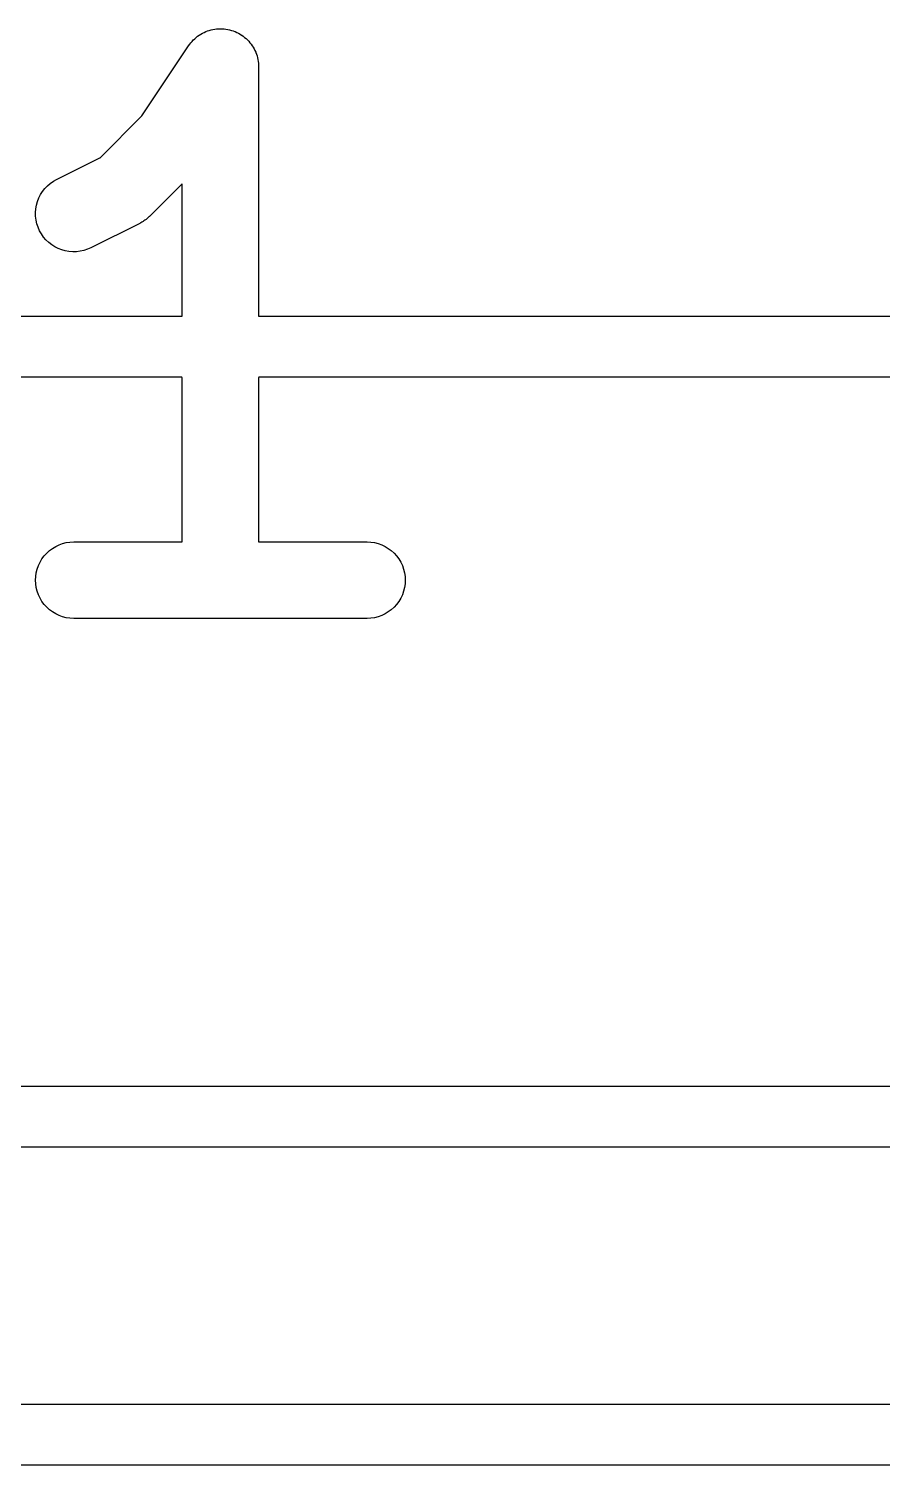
# Model space of a CAD drawing. Header units: metres. Extents: x 89 to 153, y -105 to 4.
# Drawn here: x 117.836 to 119.499, y -104.78 to -101.98 of the extents above; entities that cross this region are included whole.
import ezdxf

# ---------------------------------------------------------------- set-up
doc = ezdxf.new("R2010")
doc.units = ezdxf.units.M

msp = doc.modelspace()

# ---------------------------------------------------------------- linework, layer by layer
for points in [[(117.4277, -102.5405), (118.1347, -102.5405), (118.1347, -102.5405), (118.1347, -102.5405), (118.1347, -102.5405), (118.1347, -102.5405), (118.1348, -102.5405), (118.1348, -102.5405), (118.1348, -102.5405), (118.1348, -102.5405), (118.1348, -102.5405), (118.1348, -102.5405), (118.1348, -102.5405), (118.1348, -102.5405), (118.1348, -102.5405), (118.1348, -102.5405), (118.1348, -102.5405), (118.1348, -102.5405), (118.1349, -102.5405), (118.1349, -102.5404), (118.1349, -102.5404), (118.1349, -102.5404), (118.1349, -102.5404), (118.1349, -102.5404), (118.1349, -102.5404), (118.1349, -102.5404), (118.1349, -102.5404), (118.1349, -102.5404), (118.1349, -102.5404), (118.1349, -102.5404), (118.1349, -102.5404), (118.135, -102.5404), (118.135, -102.5404), (118.135, -102.5404), (118.135, -102.5404), (118.135, -102.5404), (118.135, -102.5404), (118.135, -102.5404), (118.135, -102.5404), (118.135, -102.5404), (118.135, -102.5404), (118.135, -102.5404), (118.135, -102.5404), (118.135, -102.5404), (118.135, -102.5404), (118.1351, -102.5403), (118.1351, -102.5403), (118.1351, -102.5403), (118.1351, -102.5403), (118.1351, -102.5403), (118.1351, -102.5403), (118.1351, -102.5403), (118.1351, -102.5403), (118.1351, -102.5403), (118.1351, -102.5403), (118.1351, -102.5403), (118.1351, -102.5403), (118.1351, -102.5403), (118.1351, -102.5403), (118.1351, -102.5403), (118.1351, -102.5403), (118.1351, -102.5402), (118.1351, -102.5402), (118.1351, -102.5402), (118.1352, -102.5402), (118.1352, -102.5402), (118.1352, -102.5402), (118.1352, -102.5402), (118.1352, -102.5402), (118.1352, -102.5402), (118.1352, -102.5402), (118.1352, -102.5402), (118.1352, -102.5402), (118.1352, -102.5402), (118.1352, -102.5402), (118.1352, -102.5401), (118.1352, -102.5401), (118.1352, -102.5401), (118.1352, -102.5401), (118.1352, -102.5401), (118.1352, -102.5401), (118.1352, -102.5401), (118.1352, -102.5401), (118.1352, -102.5401), (118.1352, -102.5401), (118.1352, -102.5401), (118.1352, -102.5401), (118.1352, -102.5401), (118.1352, -102.54), (118.1352, -102.54), (118.1352, -102.54), (118.1352, -102.54), (118.1352, -102.54), (118.1352, -102.54), (118.1352, -102.54), (118.1352, -102.54), (118.1352, -102.54), (118.1352, -102.54), (118.1352, -102.54), (118.1352, -102.2836), (118.1352, -102.2836), (118.1352, -102.2836), (118.1352, -102.2836), (118.1352, -102.2836), (118.1352, -102.2836), (118.1352, -102.2835), (118.1352, -102.2835), (118.1352, -102.2835), (118.1352, -102.2835), (118.1352, -102.2835), (118.1352, -102.2835), (118.1352, -102.2835), (118.1352, -102.2835), (118.1352, -102.2835), (118.1352, -102.2835), (118.1352, -102.2835), (118.1352, -102.2835), (118.1352, -102.2834), (118.1352, -102.2834), (118.1352, -102.2834), (118.1352, -102.2834), (118.1352, -102.2834), (118.1352, -102.2834), (118.1352, -102.2834), (118.1352, -102.2834), (118.1352, -102.2834), (118.1352, -102.2834), (118.1352, -102.2834), (118.1352, -102.2834), (118.1352, -102.2834), (118.1352, -102.2834), (118.1352, -102.2833), (118.1352, -102.2833), (118.1352, -102.2833), (118.1351, -102.2833), (118.1351, -102.2833), (118.1351, -102.2833), (118.1351, -102.2833), (118.1351, -102.2833), (118.1351, -102.2833), (118.1351, -102.2833), (118.1351, -102.2833), (118.1351, -102.2833), (118.1351, -102.2833), (118.1351, -102.2833), (118.1351, -102.2833), (118.1351, -102.2832), (118.1351, -102.2832), (118.1351, -102.2832), (118.1351, -102.2832), (118.1351, -102.2832), (118.1351, -102.2832), (118.1351, -102.2832), (118.135, -102.2832), (118.135, -102.2832), (118.135, -102.2832), (118.135, -102.2832), (118.135, -102.2832), (118.135, -102.2832), (118.135, -102.2832), (118.135, -102.2832), (118.135, -102.2832), (118.135, -102.2832), (118.135, -102.2832), (118.135, -102.2832), (118.135, -102.2832), (118.135, -102.2832), (118.1349, -102.2831), (118.1349, -102.2831), (118.1349, -102.2831), (118.1349, -102.2831), (118.1349, -102.2831), (118.1349, -102.2831), (118.1349, -102.2831), (118.1349, -102.2831), (118.1349, -102.2831), (118.1349, -102.2831), (118.1349, -102.2831), (118.1349, -102.2831), (118.1349, -102.2831), (118.1348, -102.2831), (118.1348, -102.2831), (118.1348, -102.2831), (118.1348, -102.2831), (118.1348, -102.2831), (118.1348, -102.2831), (118.1348, -102.2831), (118.1348, -102.2831), (118.1348, -102.2831), (118.1348, -102.2831), (118.1348, -102.2831), (118.1348, -102.2831), (118.1347, -102.2831), (118.1347, -102.2831), (118.1347, -102.2831), (118.1347, -102.2831), (118.1347, -102.2831), (118.1347, -102.2831), (118.1347, -102.2831), (118.1347, -102.2831), (118.1347, -102.2831), (118.1347, -102.2831), (118.1347, -102.2831), (118.1347, -102.2831), (118.1347, -102.2831), (118.1347, -102.2831), (118.1346, -102.2831), (118.1346, -102.2831), (118.1346, -102.2831), (118.1346, -102.2831), (118.1346, -102.2831), (118.1346, -102.2831), (118.1346, -102.2831), (118.1346, -102.2831), (118.1346, -102.2831), (118.1346, -102.2831), (118.1346, -102.2831), (118.1346, -102.2831), (118.1345, -102.2831), (118.1345, -102.2831), (118.1345, -102.2831), (118.1345, -102.2831), (118.1345, -102.2831), (118.1345, -102.2831), (118.1345, -102.2831), (118.1345, -102.2832), (118.1345, -102.2832), (118.1345, -102.2832), (118.1345, -102.2832), (118.1345, -102.2832), (118.1345, -102.2832), (118.1344, -102.2832), (118.1344, -102.2832), (118.1344, -102.2832), (118.1344, -102.2832), (118.1344, -102.2832), (118.1344, -102.2832), (118.1344, -102.2832), (118.1344, -102.2832), (118.1344, -102.2832), (118.1344, -102.2832), (118.1344, -102.2832), (118.1344, -102.2832), (118.1344, -102.2832), (118.1344, -102.2832), (118.072, -102.3456), (118.0713, -102.3463), (118.0712, -102.3463), (118.0712, -102.3463), (118.0712, -102.3463), (118.0712, -102.3463), (118.0712, -102.3463), (118.0712, -102.3463), (118.0712, -102.3463), (118.0705, -102.347), (118.0685, -102.3488), (118.0685, -102.3488), (118.0685, -102.3488), (118.0685, -102.3488), (118.0685, -102.3488), (118.0685, -102.3488), (118.0685, -102.3488), (118.0666, -102.3505), (118.0658, -102.3511), (118.0658, -102.3511), (118.0658, -102.3511), (118.0658, -102.3511), (118.0658, -102.3511), (118.0657, -102.3511), (118.0657, -102.3511), (118.0657, -102.3511), (118.065, -102.3518), (118.0628, -102.3533), (118.0628, -102.3533), (118.0628, -102.3533), (118.0628, -102.3533), (118.0628, -102.3533), (118.0628, -102.3533), (118.0628, -102.3533), (118.0607, -102.3549), (118.0598, -102.3554), (118.0598, -102.3554), (118.0598, -102.3554), (118.0598, -102.3554), (118.0598, -102.3554), (118.0598, -102.3554), (118.0598, -102.3554), (118.0598, -102.3554), (118.059, -102.356), (118.0567, -102.3573), (118.0567, -102.3573), (118.0567, -102.3573), (118.0567, -102.3573), (118.0567, -102.3573), (118.0567, -102.3573), (118.0567, -102.3573), (118.0544, -102.3586), (118.0535, -102.3591), (118.0535, -102.3591), (118.0535, -102.3591), (118.0535, -102.3591), (118.0535, -102.3591), (118.0535, -102.3591), (118.0535, -102.3591), (118.0535, -102.3591), (118.0526, -102.3596), (117.9574, -102.4072), (117.9507, -102.4101), (117.9437, -102.4124), (117.9366, -102.414), (117.9293, -102.4149), (117.922, -102.415), (117.9147, -102.4145), (117.9075, -102.4132), (117.9005, -102.4112), (117.8937, -102.4086), (117.8871, -102.4053), (117.881, -102.4014), (117.8752, -102.3968), (117.8699, -102.3918), (117.8652, -102.3862), (117.861, -102.3802), (117.8574, -102.3739), (117.8544, -102.3672), (117.8522, -102.3602), (117.8506, -102.3531), (117.8497, -102.3458), (117.8495, -102.3385), (117.8501, -102.3312), (117.8514, -102.324), (117.8533, -102.317), (117.856, -102.3101), (117.8593, -102.3036), (117.8632, -102.2975), (117.8677, -102.2917), (117.8728, -102.2864), (117.8783, -102.2816), (117.8843, -102.2775), (117.8907, -102.2739), (117.9751, -102.2317), (117.9751, -102.2317), (117.9751, -102.2317), (117.9751, -102.2317), (117.9751, -102.2317), (117.9751, -102.2317), (117.9751, -102.2317), (117.9751, -102.2317), (117.9751, -102.2317), (117.9751, -102.2316), (117.9751, -102.2316), (117.9751, -102.2316), (117.9752, -102.2316), (117.9752, -102.2316), (117.9752, -102.2316), (117.9752, -102.2316), (117.9752, -102.2316), (117.9752, -102.2316), (117.9752, -102.2316), (117.9752, -102.2316), (118.0566, -102.1502), (118.0566, -102.1502), (118.0566, -102.1502), (118.0566, -102.1502), (118.0566, -102.1502), (118.0566, -102.1502), (118.0566, -102.1502), (118.0566, -102.1502), (118.0566, -102.1502), (118.0566, -102.1502), (118.0566, -102.1502), (118.0566, -102.1502), (118.0566, -102.1502), (118.0566, -102.1501), (118.1477, -102.0135), (118.1478, -102.0135), (118.1478, -102.0135), (118.1478, -102.0135), (118.1478, -102.0134), (118.1478, -102.0134), (118.1478, -102.0134), (118.1478, -102.0134), (118.1478, -102.0134), (118.1478, -102.0134), (118.1499, -102.0105), (118.1499, -102.0105), (118.1521, -102.0076), (118.1521, -102.0076), (118.1521, -102.0076), (118.1521, -102.0076), (118.1521, -102.0076), (118.1521, -102.0076), (118.1521, -102.0076), (118.1521, -102.0076), (118.1521, -102.0075), (118.1521, -102.0075), (118.1546, -102.0049), (118.1546, -102.0049), (118.157, -102.0022), (118.157, -102.0022), (118.157, -102.0022), (118.157, -102.0022), (118.157, -102.0021), (118.157, -102.0021), (118.157, -102.0021), (118.157, -102.0021), (118.157, -102.0021), (118.1571, -102.0021), (118.1597, -101.9997), (118.1597, -101.9997), (118.1624, -101.9973), (118.1624, -101.9972), (118.1624, -101.9972), (118.1624, -101.9972), (118.1624, -101.9972), (118.1624, -101.9972), (118.1625, -101.9972), (118.1625, -101.9972), (118.1625, -101.9972), (118.1625, -101.9972), (118.1654, -101.995), (118.1654, -101.995), (118.1683, -101.9929), (118.1683, -101.9929), (118.1683, -101.9929), (118.1683, -101.9929), (118.1683, -101.9929), (118.1683, -101.9929), (118.1683, -101.9929), (118.1683, -101.9929), (118.1683, -101.9929), (118.1684, -101.9928), (118.1715, -101.991), (118.1715, -101.991), (118.1746, -101.9891), (118.1746, -101.9891), (118.1746, -101.9891), (118.1746, -101.9891), (118.1746, -101.9891), (118.1746, -101.9891), (118.1746, -101.9891), (118.1746, -101.9891), (118.1746, -101.9891), (118.1746, -101.9891), (118.1779, -101.9875), (118.1779, -101.9875), (118.1812, -101.986), (118.1812, -101.986), (118.1812, -101.986), (118.1812, -101.986), (118.1812, -101.986), (118.1812, -101.986), (118.1812, -101.986), (118.1812, -101.986), (118.1812, -101.986), (118.1812, -101.986), (118.1846, -101.9847), (118.1846, -101.9847), (118.1881, -101.9835), (118.1881, -101.9835), (118.1881, -101.9835), (118.1881, -101.9835), (118.1881, -101.9835), (118.1881, -101.9835), (118.1881, -101.9835), (118.1881, -101.9835), (118.1881, -101.9835), (118.1881, -101.9835), (118.1916, -101.9826), (118.1916, -101.9826), (118.1951, -101.9817), (118.1952, -101.9817), (118.1952, -101.9817), (118.1952, -101.9817), (118.1952, -101.9817), (118.1952, -101.9817), (118.1952, -101.9817), (118.1952, -101.9817), (118.1952, -101.9817), (118.1952, -101.9817), (118.1988, -101.9812), (118.1988, -101.9812), (118.1988, -101.9812), (118.2024, -101.9806), (118.2024, -101.9806), (118.2024, -101.9806), (118.2024, -101.9806), (118.2024, -101.9806), (118.2024, -101.9806), (118.2024, -101.9806), (118.2024, -101.9806), (118.2024, -101.9806), (118.2025, -101.9806), (118.2061, -101.9805), (118.2061, -101.9805), (118.2097, -101.9803), (118.2097, -101.9803), (118.2097, -101.9803), (118.2097, -101.9803), (118.2097, -101.9803), (118.2097, -101.9803), (118.2097, -101.9803), (118.2097, -101.9803), (118.2097, -101.9803), (118.2098, -101.9803), (118.2134, -101.9805), (118.2134, -101.9805), (118.217, -101.9806), (118.217, -101.9806), (118.217, -101.9806), (118.217, -101.9806), (118.217, -101.9806), (118.217, -101.9806), (118.217, -101.9806), (118.217, -101.9806), (118.2171, -101.9806), (118.2171, -101.9806), (118.2206, -101.9812), (118.2206, -101.9812), (118.2206, -101.9812), (118.2242, -101.9817), (118.2242, -101.9817), (118.2243, -101.9817), (118.2243, -101.9817), (118.2243, -101.9817), (118.2243, -101.9817), (118.2243, -101.9817), (118.2243, -101.9817), (118.2243, -101.9817), (118.2243, -101.9817), (118.2278, -101.9826), (118.2278, -101.9826), (118.2313, -101.9835), (118.2313, -101.9835), (118.2313, -101.9835), (118.2313, -101.9835), (118.2314, -101.9835), (118.2314, -101.9835), (118.2314, -101.9835), (118.2314, -101.9835), (118.2314, -101.9835), (118.2314, -101.9835), (118.2348, -101.9847), (118.2348, -101.9847), (118.2382, -101.9859), (118.2382, -101.9859), (118.2382, -101.9859), (118.2382, -101.9859), (118.2382, -101.9859), (118.2382, -101.9859), (118.2383, -101.9859), (118.2383, -101.9859), (118.2383, -101.986), (118.2383, -101.986), (118.2416, -101.9875), (118.2416, -101.9875), (118.2448, -101.989), (118.2448, -101.9891), (118.2449, -101.9891), (118.2449, -101.9891), (118.2449, -101.9891), (118.2449, -101.9891), (118.2449, -101.9891), (118.2449, -101.9891), (118.2449, -101.9891), (118.2449, -101.9891), (118.248, -101.9909), (118.248, -101.9909), (118.2511, -101.9928), (118.2511, -101.9928), (118.2511, -101.9928), (118.2511, -101.9928), (118.2511, -101.9928), (118.2511, -101.9928), (118.2511, -101.9928), (118.2511, -101.9928), (118.2512, -101.9928), (118.2512, -101.9928), (118.2541, -101.995), (118.2541, -101.995), (118.257, -101.9972), (118.257, -101.9972), (118.257, -101.9972), (118.257, -101.9972), (118.257, -101.9972), (118.257, -101.9972), (118.257, -101.9972), (118.257, -101.9972), (118.257, -101.9972), (118.257, -101.9972), (118.2597, -101.9996), (118.2597, -101.9996), (118.2624, -102.0021), (118.2624, -102.0021), (118.2624, -102.0021), (118.2624, -102.0021), (118.2624, -102.0021), (118.2624, -102.0021), (118.2624, -102.0021), (118.2624, -102.0021), (118.2625, -102.0021), (118.2625, -102.0021), (118.2649, -102.0048), (118.2649, -102.0048), (118.2673, -102.0075), (118.2673, -102.0075), (118.2673, -102.0075), (118.2673, -102.0075), (118.2674, -102.0075), (118.2674, -102.0075), (118.2674, -102.0075), (118.2674, -102.0075), (118.2674, -102.0075), (118.2674, -102.0075), (118.2695, -102.0104), (118.2695, -102.0104), (118.2717, -102.0133), (118.2717, -102.0134), (118.2717, -102.0134), (118.2717, -102.0134), (118.2717, -102.0134), (118.2717, -102.0134), (118.2717, -102.0134), (118.2717, -102.0134), (118.2717, -102.0134), (118.2717, -102.0134), (118.2736, -102.0165), (118.2736, -102.0165), (118.2755, -102.0196), (118.2755, -102.0196), (118.2755, -102.0196), (118.2755, -102.0196), (118.2755, -102.0196), (118.2755, -102.0196), (118.2755, -102.0197), (118.2755, -102.0197), (118.2755, -102.0197), (118.2755, -102.0197), (118.277, -102.023), (118.277, -102.023), (118.2786, -102.0262), (118.2786, -102.0262), (118.2786, -102.0262), (118.2786, -102.0262), (118.2786, -102.0263), (118.2786, -102.0263), (118.2786, -102.0263), (118.2786, -102.0263), (118.2786, -102.0263), (118.2786, -102.0263), (118.2798, -102.0297), (118.2798, -102.0297), (118.2811, -102.0331), (118.2811, -102.0331), (118.2811, -102.0331), (118.2811, -102.0331), (118.2811, -102.0331), (118.2811, -102.0331), (118.2811, -102.0332), (118.2811, -102.0332), (118.2811, -102.0332), (118.2811, -102.0332), (118.282, -102.0367), (118.282, -102.0367), (118.2829, -102.0402), (118.2829, -102.0402), (118.2829, -102.0402), (118.2829, -102.0402), (118.2829, -102.0402), (118.2829, -102.0402), (118.2829, -102.0403), (118.2829, -102.0403), (118.2829, -102.0403), (118.2829, -102.0403), (118.2834, -102.0439), (118.2834, -102.0439), (118.2834, -102.0439), (118.2839, -102.0474), (118.2839, -102.0475), (118.2839, -102.0475), (118.2839, -102.0475), (118.2839, -102.0475), (118.2839, -102.0475), (118.2839, -102.0475), (118.2839, -102.0475), (118.2839, -102.0475), (118.2839, -102.0475), (118.2841, -102.0511), (118.2841, -102.0511), (118.2843, -102.0547), (118.2843, -102.0548), (118.2843, -102.0548), (118.2843, -102.0548), (118.2843, -102.0548), (118.2843, -102.0548), (118.2843, -102.0548), (118.2843, -102.0548), (118.2843, -102.0548), (118.2843, -102.0548), (118.2843, -102.54), (118.2843, -102.54), (118.2843, -102.54), (118.2843, -102.54), (118.2843, -102.54), (118.2843, -102.54), (118.2843, -102.54), (118.2843, -102.54), (118.2843, -102.54), (118.2843, -102.54), (118.2843, -102.54), (118.2843, -102.5401), (118.2843, -102.5401), (118.2843, -102.5401), (118.2843, -102.5401), (118.2843, -102.5401), (118.2843, -102.5401), (118.2843, -102.5401), (118.2843, -102.5401), (118.2843, -102.5401), (118.2843, -102.5401), (118.2843, -102.5401), (118.2843, -102.5401), (118.2843, -102.5401), (118.2843, -102.5402), (118.2843, -102.5402), (118.2843, -102.5402), (118.2843, -102.5402), (118.2843, -102.5402), (118.2844, -102.5402), (118.2844, -102.5402), (118.2844, -102.5402), (118.2844, -102.5402), (118.2844, -102.5402), (118.2844, -102.5402), (118.2844, -102.5402), (118.2844, -102.5402), (118.2844, -102.5402), (118.2844, -102.5403), (118.2844, -102.5403), (118.2844, -102.5403), (118.2844, -102.5403), (118.2844, -102.5403), (118.2844, -102.5403), (118.2844, -102.5403), (118.2844, -102.5403), (118.2844, -102.5403), (118.2844, -102.5403), (118.2844, -102.5403), (118.2844, -102.5403), (118.2845, -102.5403), (118.2845, -102.5403), (118.2845, -102.5403), (118.2845, -102.5403), (118.2845, -102.5404), (118.2845, -102.5404), (118.2845, -102.5404), (118.2845, -102.5404), (118.2845, -102.5404), (118.2845, -102.5404), (118.2845, -102.5404), (118.2845, -102.5404), (118.2845, -102.5404), (118.2845, -102.5404), (118.2845, -102.5404), (118.2846, -102.5404), (118.2846, -102.5404), (118.2846, -102.5404), (118.2846, -102.5404), (118.2846, -102.5404), (118.2846, -102.5404), (118.2846, -102.5404), (118.2846, -102.5404), (118.2846, -102.5404), (118.2846, -102.5404), (118.2846, -102.5404), (118.2846, -102.5404), (118.2846, -102.5404), (118.2847, -102.5404), (118.2847, -102.5404), (118.2847, -102.5405), (118.2847, -102.5405), (118.2847, -102.5405), (118.2847, -102.5405), (118.2847, -102.5405), (118.2847, -102.5405), (118.2847, -102.5405), (118.2847, -102.5405), (118.2847, -102.5405), (118.2847, -102.5405), (118.2848, -102.5405), (118.2848, -102.5405), (118.2848, -102.5405), (118.2848, -102.5405), (118.2848, -102.5405), (118.2848, -102.5405), (118.2848, -102.5405), (118.2848, -102.5405), (131.145, -102.5405)], [(131.145, -102.6595), (118.2848, -102.6595), (118.2848, -102.6595), (118.2848, -102.6595), (118.2848, -102.6595), (118.2848, -102.6595), (118.2848, -102.6595), (118.2848, -102.6595), (118.2848, -102.6595), (118.2847, -102.6595), (118.2847, -102.6595), (118.2847, -102.6595), (118.2847, -102.6595), (118.2847, -102.6595), (118.2847, -102.6595), (118.2847, -102.6595), (118.2847, -102.6595), (118.2847, -102.6595), (118.2847, -102.6595), (118.2847, -102.6596), (118.2847, -102.6596), (118.2846, -102.6596), (118.2846, -102.6596), (118.2846, -102.6596), (118.2846, -102.6596), (118.2846, -102.6596), (118.2846, -102.6596), (118.2846, -102.6596), (118.2846, -102.6596), (118.2846, -102.6596), (118.2846, -102.6596), (118.2846, -102.6596), (118.2846, -102.6596), (118.2846, -102.6596), (118.2845, -102.6596), (118.2845, -102.6596), (118.2845, -102.6596), (118.2845, -102.6596), (118.2845, -102.6596), (118.2845, -102.6596), (118.2845, -102.6596), (118.2845, -102.6596), (118.2845, -102.6596), (118.2845, -102.6596), (118.2845, -102.6596), (118.2845, -102.6597), (118.2845, -102.6597), (118.2845, -102.6597), (118.2845, -102.6597), (118.2844, -102.6597), (118.2844, -102.6597), (118.2844, -102.6597), (118.2844, -102.6597), (118.2844, -102.6597), (118.2844, -102.6597), (118.2844, -102.6597), (118.2844, -102.6597), (118.2844, -102.6597), (118.2844, -102.6597), (118.2844, -102.6597), (118.2844, -102.6597), (118.2844, -102.6598), (118.2844, -102.6598), (118.2844, -102.6598), (118.2844, -102.6598), (118.2844, -102.6598), (118.2844, -102.6598), (118.2844, -102.6598), (118.2844, -102.6598), (118.2844, -102.6598), (118.2843, -102.6598), (118.2843, -102.6598), (118.2843, -102.6598), (118.2843, -102.6598), (118.2843, -102.6598), (118.2843, -102.6599), (118.2843, -102.6599), (118.2843, -102.6599), (118.2843, -102.6599), (118.2843, -102.6599), (118.2843, -102.6599), (118.2843, -102.6599), (118.2843, -102.6599), (118.2843, -102.6599), (118.2843, -102.6599), (118.2843, -102.6599), (118.2843, -102.6599), (118.2843, -102.6599), (118.2843, -102.66), (118.2843, -102.66), (118.2843, -102.66), (118.2843, -102.66), (118.2843, -102.66), (118.2843, -102.66), (118.2843, -102.66), (118.2843, -102.66), (118.2843, -102.66), (118.2843, -102.66), (118.2843, -102.66), (118.2843, -102.9798), (118.2843, -102.9798), (118.2843, -102.9798), (118.2843, -102.9798), (118.2843, -102.9798), (118.2843, -102.9798), (118.2843, -102.9798), (118.2843, -102.9798), (118.2843, -102.9798), (118.2843, -102.9799), (118.2843, -102.9799), (118.2843, -102.9799), (118.2843, -102.9799), (118.2843, -102.9799), (118.2843, -102.9799), (118.2843, -102.9799), (118.2843, -102.9799), (118.2843, -102.9799), (118.2843, -102.9799), (118.2843, -102.9799), (118.2843, -102.9799), (118.2843, -102.9799), (118.2843, -102.9799), (118.2843, -102.98), (118.2843, -102.98), (118.2843, -102.98), (118.2843, -102.98), (118.2843, -102.98), (118.2843, -102.98), (118.2844, -102.98), (118.2844, -102.98), (118.2844, -102.98), (118.2844, -102.98), (118.2844, -102.98), (118.2844, -102.98), (118.2844, -102.98), (118.2844, -102.9801), (118.2844, -102.9801), (118.2844, -102.9801), (118.2844, -102.9801), (118.2844, -102.9801), (118.2844, -102.9801), (118.2844, -102.9801), (118.2844, -102.9801), (118.2844, -102.9801), (118.2844, -102.9801), (118.2844, -102.9801), (118.2844, -102.9801), (118.2844, -102.9801), (118.2844, -102.9801), (118.2845, -102.9801), (118.2845, -102.9802), (118.2845, -102.9802), (118.2845, -102.9802), (118.2845, -102.9802), (118.2845, -102.9802), (118.2845, -102.9802), (118.2845, -102.9802), (118.2845, -102.9802), (118.2845, -102.9802), (118.2845, -102.9802), (118.2845, -102.9802), (118.2845, -102.9802), (118.2845, -102.9802), (118.2845, -102.9802), (118.2846, -102.9802), (118.2846, -102.9802), (118.2846, -102.9802), (118.2846, -102.9802), (118.2846, -102.9802), (118.2846, -102.9802), (118.2846, -102.9802), (118.2846, -102.9802), (118.2846, -102.9802), (118.2846, -102.9802), (118.2846, -102.9803), (118.2846, -102.9803), (118.2846, -102.9803), (118.2847, -102.9803), (118.2847, -102.9803), (118.2847, -102.9803), (118.2847, -102.9803), (118.2847, -102.9803), (118.2847, -102.9803), (118.2847, -102.9803), (118.2847, -102.9803), (118.2847, -102.9803), (118.2847, -102.9803), (118.2847, -102.9803), (118.2847, -102.9803), (118.2848, -102.9803), (118.2848, -102.9803), (118.2848, -102.9803), (118.2848, -102.9803), (118.2848, -102.9803), (118.2848, -102.9803), (118.2848, -102.9803), (118.2848, -102.9803), (118.4955, -102.9803), (118.5028, -102.9806), (118.51, -102.9817), (118.5171, -102.9835), (118.524, -102.986), (118.5306, -102.9891), (118.5369, -102.9928), (118.5428, -102.9972), (118.5482, -103.0021), (118.5531, -103.0075), (118.5575, -103.0134), (118.5612, -103.0197), (118.5643, -103.0263), (118.5668, -103.0332), (118.5686, -103.0403), (118.5697, -103.0475), (118.57, -103.0548), (118.5697, -103.0621), (118.5686, -103.0694), (118.5668, -103.0765), (118.5643, -103.0833), (118.5612, -103.09), (118.5575, -103.0962), (118.5531, -103.1021), (118.5482, -103.1075), (118.5428, -103.1124), (118.5369, -103.1168), (118.5306, -103.1206), (118.524, -103.1237), (118.5171, -103.1261), (118.51, -103.1279), (118.5028, -103.129), (118.4955, -103.1294), (117.9241, -103.1294), (117.9167, -103.129), (117.9095, -103.1279), (117.9024, -103.1261), (117.8955, -103.1237), (117.8889, -103.1206), (117.8826, -103.1168), (117.8768, -103.1124), (117.8713, -103.1075), (117.8664, -103.1021), (117.8621, -103.0962), (117.8583, -103.09), (117.8552, -103.0833), (117.8527, -103.0765), (117.8509, -103.0694), (117.8499, -103.0621), (117.8495, -103.0548), (117.8499, -103.0475), (117.8509, -103.0403), (117.8527, -103.0332), (117.8552, -103.0263), (117.8583, -103.0197), (117.8621, -103.0134), (117.8664, -103.0075), (117.8713, -103.0021), (117.8768, -102.9972), (117.8826, -102.9928), (117.8889, -102.9891), (117.8955, -102.986), (117.9024, -102.9835), (117.9095, -102.9817), (117.9167, -102.9806), (117.9241, -102.9803), (118.1347, -102.9803), (118.1347, -102.9803), (118.1347, -102.9803), (118.1347, -102.9803), (118.1347, -102.9803), (118.1348, -102.9803), (118.1348, -102.9803), (118.1348, -102.9803), (118.1348, -102.9803), (118.1348, -102.9803), (118.1348, -102.9803), (118.1348, -102.9803), (118.1348, -102.9803), (118.1348, -102.9803), (118.1348, -102.9803), (118.1348, -102.9803), (118.1348, -102.9803), (118.1349, -102.9803), (118.1349, -102.9803), (118.1349, -102.9803), (118.1349, -102.9803), (118.1349, -102.9803), (118.1349, -102.9803), (118.1349, -102.9802), (118.1349, -102.9802), (118.1349, -102.9802), (118.1349, -102.9802), (118.1349, -102.9802), (118.1349, -102.9802), (118.1349, -102.9802), (118.135, -102.9802), (118.135, -102.9802), (118.135, -102.9802), (118.135, -102.9802), (118.135, -102.9802), (118.135, -102.9802), (118.135, -102.9802), (118.135, -102.9802), (118.135, -102.9802), (118.135, -102.9802), (118.135, -102.9802), (118.135, -102.9802), (118.135, -102.9802), (118.135, -102.9802), (118.1351, -102.9802), (118.1351, -102.9802), (118.1351, -102.9802), (118.1351, -102.9801), (118.1351, -102.9801), (118.1351, -102.9801), (118.1351, -102.9801), (118.1351, -102.9801), (118.1351, -102.9801), (118.1351, -102.9801), (118.1351, -102.9801), (118.1351, -102.9801), (118.1351, -102.9801), (118.1351, -102.9801), (118.1351, -102.9801), (118.1351, -102.9801), (118.1351, -102.9801), (118.1351, -102.9801), (118.1351, -102.98), (118.1352, -102.98), (118.1352, -102.98), (118.1352, -102.98), (118.1352, -102.98), (118.1352, -102.98), (118.1352, -102.98), (118.1352, -102.98), (118.1352, -102.98), (118.1352, -102.98), (118.1352, -102.98), (118.1352, -102.98), (118.1352, -102.98), (118.1352, -102.9799), (118.1352, -102.9799), (118.1352, -102.9799), (118.1352, -102.9799), (118.1352, -102.9799), (118.1352, -102.9799), (118.1352, -102.9799), (118.1352, -102.9799), (118.1352, -102.9799), (118.1352, -102.9799), (118.1352, -102.9799), (118.1352, -102.9799), (118.1352, -102.9799), (118.1352, -102.9799), (118.1352, -102.9798), (118.1352, -102.9798), (118.1352, -102.9798), (118.1352, -102.9798), (118.1352, -102.9798), (118.1352, -102.9798), (118.1352, -102.9798), (118.1352, -102.9798), (118.1352, -102.9798), (118.1352, -102.66), (118.1352, -102.66), (118.1352, -102.66), (118.1352, -102.66), (118.1352, -102.66), (118.1352, -102.66), (118.1352, -102.66), (118.1352, -102.66), (118.1352, -102.66), (118.1352, -102.66), (118.1352, -102.66), (118.1352, -102.6599), (118.1352, -102.6599), (118.1352, -102.6599), (118.1352, -102.6599), (118.1352, -102.6599), (118.1352, -102.6599), (118.1352, -102.6599), (118.1352, -102.6599), (118.1352, -102.6599), (118.1352, -102.6599), (118.1352, -102.6599), (118.1352, -102.6599), (118.1352, -102.6599), (118.1352, -102.6598), (118.1352, -102.6598), (118.1352, -102.6598), (118.1352, -102.6598), (118.1352, -102.6598), (118.1352, -102.6598), (118.1352, -102.6598), (118.1352, -102.6598), (118.1352, -102.6598), (118.1352, -102.6598), (118.1352, -102.6598), (118.1351, -102.6598), (118.1351, -102.6598), (118.1351, -102.6598), (118.1351, -102.6597), (118.1351, -102.6597), (118.1351, -102.6597), (118.1351, -102.6597), (118.1351, -102.6597), (118.1351, -102.6597), (118.1351, -102.6597), (118.1351, -102.6597), (118.1351, -102.6597), (118.1351, -102.6597), (118.1351, -102.6597), (118.1351, -102.6597), (118.1351, -102.6597), (118.1351, -102.6597), (118.1351, -102.6597), (118.1351, -102.6597), (118.135, -102.6596), (118.135, -102.6596), (118.135, -102.6596), (118.135, -102.6596), (118.135, -102.6596), (118.135, -102.6596), (118.135, -102.6596), (118.135, -102.6596), (118.135, -102.6596), (118.135, -102.6596), (118.135, -102.6596), (118.135, -102.6596), (118.135, -102.6596), (118.135, -102.6596), (118.1349, -102.6596), (118.1349, -102.6596), (118.1349, -102.6596), (118.1349, -102.6596), (118.1349, -102.6596), (118.1349, -102.6596), (118.1349, -102.6596), (118.1349, -102.6596), (118.1349, -102.6596), (118.1349, -102.6596), (118.1349, -102.6596), (118.1349, -102.6596), (118.1349, -102.6595), (118.1348, -102.6595), (118.1348, -102.6595), (118.1348, -102.6595), (118.1348, -102.6595), (118.1348, -102.6595), (118.1348, -102.6595), (118.1348, -102.6595), (118.1348, -102.6595), (118.1348, -102.6595), (118.1348, -102.6595), (118.1348, -102.6595), (118.1348, -102.6595), (118.1347, -102.6595), (118.1347, -102.6595), (118.1347, -102.6595), (118.1347, -102.6595), (118.1347, -102.6595), (117.4277, -102.6595)], [(95.465, -104.0405), (131.145, -104.0405)], [(131.145, -104.1595), (95.465, -104.1595)], [(98.365, -104.6605), (131.145, -104.6605)], [(131.205, -104.7795), (98.365, -104.7795)]]:
    msp.add_lwpolyline(points)

doc.saveas('drawing.dxf')
